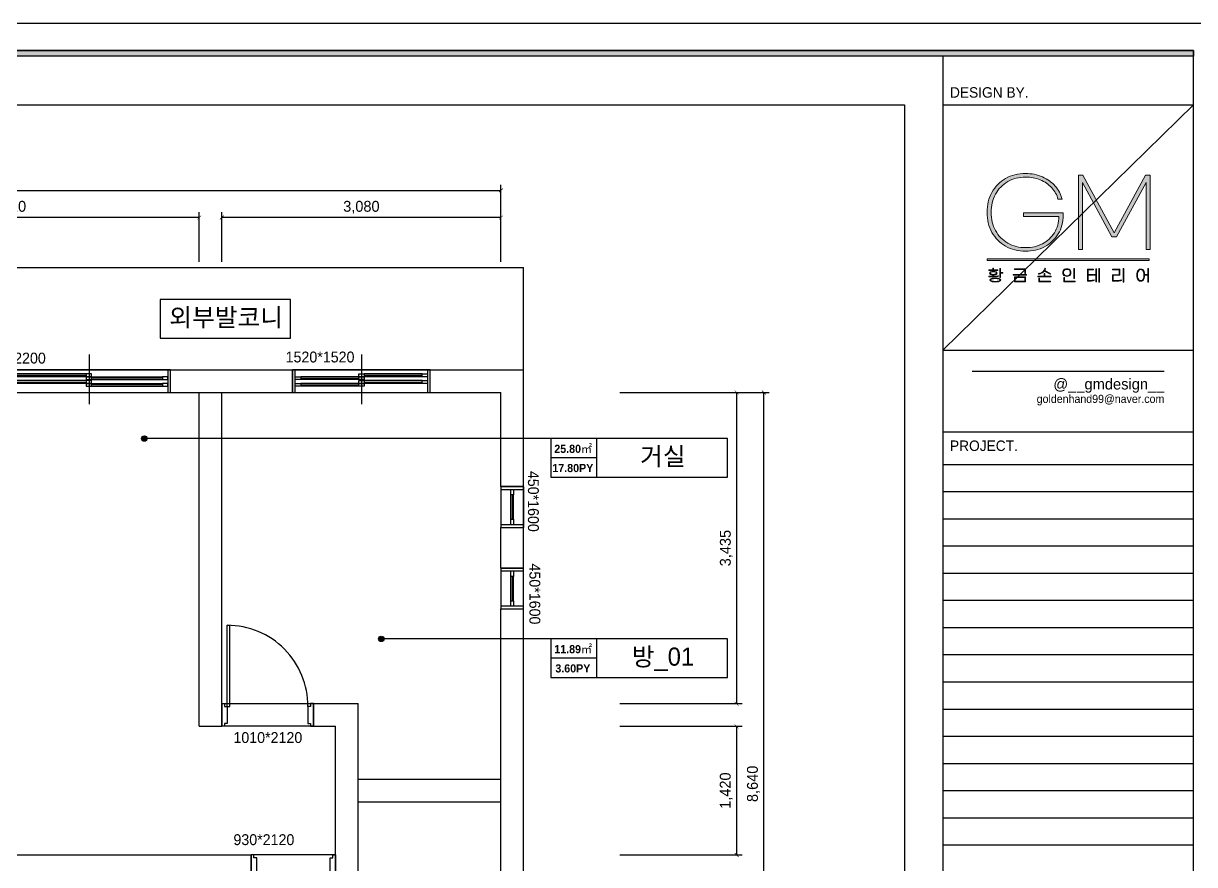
# Model space of a CAD drawing. Header units: inches. Extents: x 45519 to 207552, y -100391 to 47052.
# Drawn here: x 58109 to 71032, y 27123 to 36407 of the extents above; entities that cross this region are included whole.
import ezdxf
from ezdxf.enums import TextEntityAlignment as Align

# ---------------------------------------------------------------- set-up
doc = ezdxf.new("R2010")
doc.units = ezdxf.units.IN
doc.header["$LTSCALE"] = 100
doc.header["$MEASUREMENT"] = 0
doc.header["$PDSIZE"] = 700.071425
for name, color, linetype in [('0-ELC TEXT', 7, 'Continuous'), ('03-TEXT', 3, 'Continuous'), ('07-DIM', 1, 'Continuous'), ('2-con', 2, 'Continuous'), ('4-win', 4, 'Continuous'), ('7', 7, 'Continuous'), ('_U+B808_U+C774_U+C5B4 2', 7, 'Continuous'), ('F-SYM', 7, 'Continuous'), ('fin', 5, 'Continuous'), ('FORM(YOURNAME)-11', 1, 'Continuous'), ('도면층4', 4, 'Continuous'), ('도면층5', 5, 'Continuous')]:
    doc.layers.add(name, color=color, linetype=linetype)
doc.styles.add('YOURNAME', font='HY울릉도M.TTF')
doc.styles.add('넥슨고딕', font='NEXONLv1GothicBold.ttf')
doc.styles.add('마감재', font='stylu.ttf')
doc.styles.add('코레일둥고', font='Korail_Round_Gothic_Medium.ttf')
doc.dimstyles.new('벽치수 Copy of DIM-50', dxfattribs={"dimscale": 60, "dimtxt": 2, "dimasz": 0.7, "dimexe": 1, "dimexo": 1, "dimgap": 0.7, "dimtad": 1, "dimdec": 0, "dimzin": 1, "dimdsep": 46, "dimlunit": 6, "dimtxsty": '마감재', "dimblk": 'ARCHTICK', "dimcen": -0.09, "dimclrd": 1, "dimclre": 1, "dimclrt": 3, "dimadec": 0, "dimazin": 0, "dimtfac": 1, "dimtdec": 0, "dimtix": 1, "dimtmove": 2, "dimatfit": 0, "dimldrblk": 'ARCHTICK', "dimfxl": 0, "dimtolj": 1, "dimtzin": 0, "dimarcsym": 0})

# ---------------------------------------------------------------- blocks, each defined once
blk = doc.blocks.new('block 29')
at = {"layer": '_U+B808_U+C774_U+C5B4 2'}
h = blk.add_hatch(color=35, dxfattribs=at)
h.dxf.hatch_style = 2
edge = h.paths.add_edge_path()
edge.add_spline(control_points=[(626.29, -130.32), (626.06, -130.35), (625.8, -130.36), (625.5, -130.36), (625.5, -130.36), (624.38, -130.36), (624.38, -130.36), (624.38, -130.36), (624.38, -130.21), (624.38, -130.21), (624.38, -130.21), (625.42, -130.21), (625.42, -130.21), (625.42, -130.21), (625.42, -129.89), (625.42, -129.89), (625.16, -129.88), (624.96, -129.84), (624.81, -129.76), (624.66, -129.68), (624.58, -129.57), (624.58, -129.44), (624.58, -129.3), (624.66, -129.19), (624.83, -129.1), (625, -129.02), (625.22, -128.98), (625.5, -128.98), (625.79, -128.98), (626.01, -129.02), (626.18, -129.1), (626.34, -129.19), (626.43, -129.3), (626.43, -129.44), (626.43, -129.57), (626.35, -129.68), (626.2, -129.76), (626.05, -129.84), (625.84, -129.89), (625.58, -129.89), (625.58, -129.89), (625.58, -130.21), (625.58, -130.21), (626.18, -130.2), (626.58, -130.16), (626.78, -130.07), (626.78, -130.07), (626.78, -130.22), (626.78, -130.22), (626.68, -130.27), (626.51, -130.3), (626.29, -130.32)], knot_values=[0, 0, 0, 0, 1, 1, 1, 2, 2, 2, 3, 3, 3, 4, 4, 4, 5, 5, 5, 6, 6, 6, 7, 7, 7, 8, 8, 8, 9, 9, 9, 10, 10, 10, 11, 11, 11, 12, 12, 12, 13, 13, 13, 14, 14, 14, 15, 15, 15, 16, 16, 16, 17, 17, 17, 17], degree=3, periodic=0)
h.paths.add_polyline_path([(626.62, -128.8), (624.41, -128.8), (624.41, -128.65), (625.41, -128.65), (625.41, -128.24), (625.58, -128.24), (625.58, -128.65), (626.62, -128.65)])
edge = h.paths.add_edge_path()
edge.add_spline(control_points=[(626.98, -130.76), (627.24, -130.83), (627.37, -130.96), (627.37, -131.13), (627.37, -131.3), (627.24, -131.42), (626.98, -131.5), (626.72, -131.57), (626.39, -131.61), (626, -131.61), (625.61, -131.61), (625.28, -131.57), (625.02, -131.5), (624.76, -131.42), (624.63, -131.3), (624.63, -131.13), (624.63, -130.96), (624.76, -130.83), (625.02, -130.76), (625.28, -130.68), (625.61, -130.65), (626, -130.65), (626.39, -130.65), (626.72, -130.68), (626.98, -130.76)], knot_values=[0, 0, 0, 0, 1, 1, 1, 2, 2, 2, 3, 3, 3, 4, 4, 4, 5, 5, 5, 6, 6, 6, 7, 7, 7, 8, 8, 8, 8], degree=3, periodic=0)
edge = h.paths.add_edge_path()
edge.add_spline(control_points=[(624.95, -129.67), (625.09, -129.72), (625.27, -129.75), (625.5, -129.75), (625.73, -129.75), (625.92, -129.72), (626.06, -129.67), (626.2, -129.61), (626.27, -129.53), (626.27, -129.44), (626.27, -129.34), (626.2, -129.27), (626.06, -129.21), (625.92, -129.15), (625.73, -129.13), (625.5, -129.13), (625.27, -129.13), (625.09, -129.15), (624.95, -129.21), (624.81, -129.27), (624.74, -129.34), (624.74, -129.44), (624.74, -129.53), (624.81, -129.61), (624.95, -129.67)], knot_values=[0, 0, 0, 0, 1, 1, 1, 2, 2, 2, 3, 3, 3, 4, 4, 4, 5, 5, 5, 6, 6, 6, 7, 7, 7, 8, 8, 8, 8], degree=3, periodic=0)
edge = h.paths.add_edge_path()
edge.add_spline(control_points=[(626.83, -131.38), (627.08, -131.33), (627.2, -131.25), (627.2, -131.13), (627.2, -131.01), (627.08, -130.92), (626.83, -130.87), (626.59, -130.82), (626.31, -130.79), (626, -130.79), (625.69, -130.79), (625.41, -130.82), (625.17, -130.87), (624.92, -130.92), (624.8, -131.01), (624.8, -131.13), (624.8, -131.25), (624.92, -131.33), (625.17, -131.38), (625.41, -131.44), (625.69, -131.46), (626, -131.46), (626.31, -131.46), (626.59, -131.44), (626.83, -131.38)], knot_values=[0, 0, 0, 0, 1, 1, 1, 2, 2, 2, 3, 3, 3, 4, 4, 4, 5, 5, 5, 6, 6, 6, 7, 7, 7, 8, 8, 8, 8], degree=3, periodic=0)
h.paths.add_polyline_path([(627.8, -129.28), (627.8, -129.43), (627.29, -129.43), (627.29, -130.53), (627.13, -130.53), (627.13, -128.32), (627.29, -128.32), (627.29, -129.28)])
h = blk.add_hatch(color=35, dxfattribs=at)
h.dxf.hatch_style = 2
h.paths.add_polyline_path([(633.67, -129.92), (630.41, -129.92), (630.41, -129.77), (633.67, -129.77)])
h.paths.add_polyline_path([(633.4, -129.51), (633.24, -129.51), (633.24, -128.55), (630.66, -128.55), (630.66, -128.4), (633.4, -128.4)])
h.paths.add_polyline_path([(633.41, -131.54), (630.67, -131.54), (630.67, -130.36), (633.41, -130.36)])
h.paths.add_polyline_path([(633.25, -131.39), (633.25, -130.51), (630.83, -130.51), (630.83, -131.39)])
h = blk.add_hatch(color=35, dxfattribs=at)
h.dxf.hatch_style = 2
h.paths.add_polyline_path([(639.69, -130.16), (639.69, -130.31), (636.44, -130.31), (636.44, -130.16), (637.98, -130.16), (637.98, -129.51), (638.15, -129.51), (638.15, -130.16)])
edge = h.paths.add_edge_path()
edge.add_spline(control_points=[(637.36, -129.47), (637.09, -129.61), (636.83, -129.68), (636.58, -129.68), (636.58, -129.68), (636.58, -129.53), (636.58, -129.53), (636.8, -129.52), (637.02, -129.46), (637.24, -129.35), (637.47, -129.24), (637.66, -129.08), (637.83, -128.89), (638, -128.7), (638.1, -128.49), (638.15, -128.26), (638.15, -128.26), (638.31, -128.28), (638.31, -128.28), (638.27, -128.46), (638.21, -128.63), (638.1, -128.79), (638.1, -128.79), (639.55, -129.58), (639.55, -129.58), (639.55, -129.58), (639.48, -129.71), (639.48, -129.71), (639.48, -129.71), (638.01, -128.93), (638.01, -128.93), (637.84, -129.15), (637.62, -129.33), (637.36, -129.47)], knot_values=[0, 0, 0, 0, 1, 1, 1, 2, 2, 2, 3, 3, 3, 4, 4, 4, 5, 5, 5, 6, 6, 6, 7, 7, 7, 8, 8, 8, 9, 9, 9, 10, 10, 10, 11, 11, 11, 11], degree=3, periodic=0)
h.paths.add_polyline_path([(636.86, -131.39), (639.51, -131.39), (639.51, -131.54), (636.7, -131.54), (636.7, -130.65), (636.86, -130.65)])
h = blk.add_hatch(color=35, dxfattribs=at)
h.dxf.hatch_style = 2
edge = h.paths.add_edge_path()
edge.add_spline(control_points=[(644.09, -128.5), (644.24, -128.59), (644.35, -128.7), (644.43, -128.84), (644.51, -128.98), (644.55, -129.14), (644.55, -129.31), (644.55, -129.49), (644.51, -129.65), (644.43, -129.79), (644.35, -129.93), (644.24, -130.04), (644.09, -130.13), (643.93, -130.21), (643.75, -130.25), (643.54, -130.25), (643.33, -130.25), (643.15, -130.21), (643, -130.13), (642.85, -130.04), (642.73, -129.93), (642.65, -129.79), (642.57, -129.65), (642.53, -129.49), (642.53, -129.31), (642.53, -129.14), (642.57, -128.98), (642.65, -128.84), (642.73, -128.7), (642.85, -128.59), (643, -128.5), (643.15, -128.42), (643.33, -128.38), (643.54, -128.38), (643.75, -128.38), (643.93, -128.42), (644.09, -128.5)], knot_values=[0, 0, 0, 0, 1, 1, 1, 2, 2, 2, 3, 3, 3, 4, 4, 4, 5, 5, 5, 6, 6, 6, 7, 7, 7, 8, 8, 8, 9, 9, 9, 10, 10, 10, 11, 11, 11, 12, 12, 12, 12], degree=3, periodic=0)
edge = h.paths.add_edge_path()
edge.add_spline(control_points=[(643.1, -128.62), (642.97, -128.69), (642.87, -128.78), (642.8, -128.9), (642.73, -129.02), (642.7, -129.16), (642.7, -129.31), (642.7, -129.47), (642.73, -129.61), (642.8, -129.73), (642.87, -129.85), (642.97, -129.94), (643.1, -130.01), (643.23, -130.07), (643.38, -130.11), (643.54, -130.11), (643.71, -130.11), (643.86, -130.07), (643.99, -130.01), (644.12, -129.94), (644.21, -129.85), (644.28, -129.73), (644.35, -129.61), (644.39, -129.47), (644.39, -129.31), (644.39, -129.16), (644.35, -129.02), (644.28, -128.9), (644.21, -128.78), (644.12, -128.69), (643.99, -128.62), (643.86, -128.56), (643.71, -128.52), (643.54, -128.52), (643.38, -128.52), (643.23, -128.56), (643.1, -128.62)], knot_values=[0, 0, 0, 0, 1, 1, 1, 2, 2, 2, 3, 3, 3, 4, 4, 4, 5, 5, 5, 6, 6, 6, 7, 7, 7, 8, 8, 8, 9, 9, 9, 10, 10, 10, 11, 11, 11, 12, 12, 12, 12], degree=3, periodic=0)
h.paths.add_polyline_path([(642.98, -131.39), (645.58, -131.39), (645.58, -131.54), (642.82, -131.54), (642.82, -130.53), (642.98, -130.53)])
h.paths.add_polyline_path([(645.45, -130.78), (645.29, -130.78), (645.29, -128.32), (645.45, -128.32)])
h = blk.add_hatch(color=35, dxfattribs=at)
h.dxf.hatch_style = 2
edge = h.paths.add_edge_path()
edge.add_spline(control_points=[(649.11, -131.24), (649.37, -131.24), (649.58, -131.22), (649.75, -131.19), (649.92, -131.17), (650.08, -131.12), (650.22, -131.05), (650.22, -131.05), (650.22, -131.21), (650.22, -131.21), (649.97, -131.33), (649.61, -131.39), (649.13, -131.39), (649.13, -131.39), (648.63, -131.39), (648.63, -131.39), (648.63, -131.39), (648.63, -128.48), (648.63, -128.48), (648.63, -128.48), (650.06, -128.48), (650.06, -128.48), (650.06, -128.48), (650.06, -128.63), (650.06, -128.63), (650.06, -128.63), (648.79, -128.63), (648.79, -128.63), (648.79, -128.63), (648.79, -129.81), (648.79, -129.81), (648.79, -129.81), (649.87, -129.81), (649.87, -129.81), (649.87, -129.81), (649.87, -129.96), (649.87, -129.96), (649.87, -129.96), (648.79, -129.96), (648.79, -129.96), (648.79, -129.96), (648.79, -131.24), (648.79, -131.24), (648.79, -131.24), (649.11, -131.24), (649.11, -131.24)], knot_values=[0, 0, 0, 0, 1, 1, 1, 2, 2, 2, 3, 3, 3, 4, 4, 4, 5, 5, 5, 6, 6, 6, 7, 7, 7, 8, 8, 8, 9, 9, 9, 10, 10, 10, 11, 11, 11, 12, 12, 12, 13, 13, 13, 14, 14, 14, 15, 15, 15, 15], degree=3, periodic=0)
h.paths.add_polyline_path([(650.64, -128.35), (650.8, -128.35), (650.8, -131.56), (650.64, -131.56), (650.64, -129.94), (650.06, -129.94), (650.06, -129.79), (650.64, -129.79)])
h.paths.add_polyline_path([(651.57, -128.32), (651.57, -131.62), (651.41, -131.62), (651.41, -128.32)])
h = blk.add_hatch(color=35, dxfattribs=at)
h.dxf.hatch_style = 2
edge = h.paths.add_edge_path()
edge.add_spline(control_points=[(656.55, -129.97), (656.55, -129.97), (654.9, -129.97), (654.9, -129.97), (654.9, -129.97), (654.9, -131.24), (654.9, -131.24), (654.9, -131.24), (656.08, -131.24), (656.08, -131.24), (656.23, -131.24), (656.39, -131.22), (656.55, -131.19), (656.7, -131.17), (656.83, -131.13), (656.93, -131.08), (656.93, -131.08), (656.93, -131.23), (656.93, -131.23), (656.83, -131.28), (656.71, -131.32), (656.55, -131.34), (656.4, -131.37), (656.24, -131.39), (656.08, -131.39), (656.08, -131.39), (654.74, -131.39), (654.74, -131.39), (654.74, -131.39), (654.74, -129.82), (654.74, -129.82), (654.74, -129.82), (656.39, -129.82), (656.39, -129.82), (656.39, -129.82), (656.39, -128.63), (656.39, -128.63), (656.39, -128.63), (654.73, -128.63), (654.73, -128.63), (654.73, -128.63), (654.73, -128.48), (654.73, -128.48), (654.73, -128.48), (656.55, -128.48), (656.55, -128.48), (656.55, -128.48), (656.55, -129.97), (656.55, -129.97)], knot_values=[0, 0, 0, 0, 1, 1, 1, 2, 2, 2, 3, 3, 3, 4, 4, 4, 5, 5, 5, 6, 6, 6, 7, 7, 7, 8, 8, 8, 9, 9, 9, 10, 10, 10, 11, 11, 11, 12, 12, 12, 13, 13, 13, 14, 14, 14, 15, 15, 15, 16, 16, 16, 16], degree=3, periodic=0)
h.paths.add_polyline_path([(657.51, -131.62), (657.34, -131.62), (657.34, -128.32), (657.51, -128.32)])
h = blk.add_hatch(color=35, dxfattribs=at)
h.dxf.hatch_style = 2
edge = h.paths.add_edge_path()
edge.add_spline(control_points=[(663.56, -128.32), (663.56, -128.32), (663.56, -131.62), (663.56, -131.62), (663.56, -131.62), (663.4, -131.62), (663.4, -131.62), (663.4, -131.62), (663.4, -129.94), (663.4, -129.94), (663.4, -129.94), (662.6, -129.94), (662.6, -129.94), (662.6, -130.27), (662.56, -130.54), (662.48, -130.77), (662.4, -130.99), (662.29, -131.16), (662.14, -131.27), (662, -131.38), (661.84, -131.43), (661.65, -131.43), (661.47, -131.43), (661.3, -131.38), (661.16, -131.27), (661.02, -131.16), (660.91, -130.99), (660.82, -130.76), (660.74, -130.54), (660.7, -130.26), (660.7, -129.93), (660.7, -129.6), (660.74, -129.33), (660.82, -129.1), (660.91, -128.88), (661.02, -128.71), (661.16, -128.6), (661.3, -128.49), (661.47, -128.43), (661.65, -128.43), (661.83, -128.43), (661.99, -128.48), (662.13, -128.58), (662.26, -128.68), (662.37, -128.83), (662.46, -129.04), (662.54, -129.24), (662.59, -129.5), (662.6, -129.79), (662.6, -129.79), (663.4, -129.79), (663.4, -129.79), (663.4, -129.79), (663.4, -128.32), (663.4, -128.32), (663.4, -128.32), (663.56, -128.32), (663.56, -128.32)], knot_values=[0, 0, 0, 0, 1, 1, 1, 2, 2, 2, 3, 3, 3, 4, 4, 4, 5, 5, 5, 6, 6, 6, 7, 7, 7, 8, 8, 8, 9, 9, 9, 10, 10, 10, 11, 11, 11, 12, 12, 12, 13, 13, 13, 14, 14, 14, 15, 15, 15, 16, 16, 16, 17, 17, 17, 18, 18, 18, 19, 19, 19, 19], degree=3, periodic=0)
edge = h.paths.add_edge_path()
edge.add_spline(control_points=[(662.06, -131.13), (662.18, -131.03), (662.27, -130.88), (662.34, -130.68), (662.4, -130.48), (662.44, -130.23), (662.44, -129.93), (662.44, -129.64), (662.4, -129.39), (662.34, -129.19), (662.27, -128.98), (662.18, -128.83), (662.06, -128.73), (661.94, -128.63), (661.8, -128.58), (661.65, -128.58), (661.5, -128.58), (661.37, -128.63), (661.25, -128.73), (661.13, -128.83), (661.04, -128.98), (660.97, -129.19), (660.9, -129.39), (660.87, -129.64), (660.87, -129.93), (660.87, -130.23), (660.9, -130.48), (660.97, -130.68), (661.04, -130.88), (661.13, -131.03), (661.25, -131.13), (661.37, -131.23), (661.5, -131.28), (661.65, -131.28), (661.8, -131.28), (661.94, -131.23), (662.06, -131.13)], knot_values=[0, 0, 0, 0, 1, 1, 1, 2, 2, 2, 3, 3, 3, 4, 4, 4, 5, 5, 5, 6, 6, 6, 7, 7, 7, 8, 8, 8, 9, 9, 9, 10, 10, 10, 11, 11, 11, 12, 12, 12, 12], degree=3, periodic=0)
at = {"layer": '_U+B808_U+C774_U+C5B4 2', "lineweight": 0}
for points in [[(626.62, -128.8), (624.41, -128.8), (624.41, -128.65), (625.41, -128.65), (625.41, -128.24), (625.58, -128.24), (625.58, -128.65), (626.62, -128.65), (626.62, -128.8)], [(627.8, -129.28), (627.8, -129.43), (627.29, -129.43), (627.29, -130.53), (627.13, -130.53), (627.13, -128.32), (627.29, -128.32), (627.29, -129.28), (627.8, -129.28)], [(633.4, -129.51), (633.24, -129.51), (633.24, -128.55), (630.66, -128.55), (630.66, -128.4), (633.4, -128.4), (633.4, -129.51)], [(645.45, -130.78), (645.29, -130.78), (645.29, -128.32), (645.45, -128.32), (645.45, -130.78)], [(650.64, -128.35), (650.8, -128.35), (650.8, -131.56), (650.64, -131.56), (650.64, -129.94), (650.06, -129.94), (650.06, -129.79), (650.64, -129.79), (650.64, -128.35)], [(651.57, -128.32), (651.57, -131.62), (651.41, -131.62), (651.41, -128.32), (651.57, -128.32)], [(657.51, -131.62), (657.34, -131.62), (657.34, -128.32), (657.51, -128.32), (657.51, -131.62)], [(633.67, -129.92), (630.41, -129.92), (630.41, -129.77), (633.67, -129.77), (633.67, -129.92)], [(633.41, -131.54), (630.67, -131.54), (630.67, -130.36), (633.41, -130.36), (633.41, -131.54)], [(633.25, -131.39), (633.25, -130.51), (630.83, -130.51), (630.83, -131.39), (633.25, -131.39)], [(639.69, -130.16), (639.69, -130.31), (636.44, -130.31), (636.44, -130.16), (637.98, -130.16), (637.98, -129.51), (638.15, -129.51), (638.15, -130.16), (639.69, -130.16)], [(636.86, -131.39), (639.51, -131.39), (639.51, -131.54), (636.7, -131.54), (636.7, -130.65), (636.86, -130.65), (636.86, -131.39)], [(642.98, -131.39), (645.58, -131.39), (645.58, -131.54), (642.82, -131.54), (642.82, -130.53), (642.98, -130.53), (642.98, -131.39)]]:
    blk.add_lwpolyline(points, dxfattribs=at)
for points, knots in [([(626.29, -130.32), (626.06, -130.35), (625.8, -130.36), (625.5, -130.36), (625.5, -130.36), (624.38, -130.36), (624.38, -130.36), (624.38, -130.36), (624.38, -130.21), (624.38, -130.21), (624.38, -130.21), (625.42, -130.21), (625.42, -130.21), (625.42, -130.21), (625.42, -129.89), (625.42, -129.89), (625.16, -129.88), (624.96, -129.84), (624.81, -129.76), (624.66, -129.68), (624.58, -129.57), (624.58, -129.44), (624.58, -129.3), (624.66, -129.19), (624.83, -129.1), (625, -129.02), (625.22, -128.98), (625.5, -128.98), (625.79, -128.98), (626.01, -129.02), (626.18, -129.1), (626.34, -129.19), (626.43, -129.3), (626.43, -129.44), (626.43, -129.57), (626.35, -129.68), (626.2, -129.76), (626.05, -129.84), (625.84, -129.89), (625.58, -129.89), (625.58, -129.89), (625.58, -130.21), (625.58, -130.21), (626.18, -130.2), (626.58, -130.16), (626.78, -130.07), (626.78, -130.07), (626.78, -130.22), (626.78, -130.22), (626.68, -130.27), (626.51, -130.3), (626.29, -130.32)], [0, 0, 0, 0, 1, 1, 1, 2, 2, 2, 3, 3, 3, 4, 4, 4, 5, 5, 5, 6, 6, 6, 7, 7, 7, 8, 8, 8, 9, 9, 9, 10, 10, 10, 11, 11, 11, 12, 12, 12, 13, 13, 13, 14, 14, 14, 15, 15, 15, 16, 16, 16, 17, 17, 17, 17]), ([(624.95, -129.67), (625.09, -129.72), (625.27, -129.75), (625.5, -129.75), (625.73, -129.75), (625.92, -129.72), (626.06, -129.67), (626.2, -129.61), (626.27, -129.53), (626.27, -129.44), (626.27, -129.34), (626.2, -129.27), (626.06, -129.21), (625.92, -129.15), (625.73, -129.13), (625.5, -129.13), (625.27, -129.13), (625.09, -129.15), (624.95, -129.21), (624.81, -129.27), (624.74, -129.34), (624.74, -129.44), (624.74, -129.53), (624.81, -129.61), (624.95, -129.67)], [0, 0, 0, 0, 1, 1, 1, 2, 2, 2, 3, 3, 3, 4, 4, 4, 5, 5, 5, 6, 6, 6, 7, 7, 7, 8, 8, 8, 8]), ([(637.36, -129.47), (637.09, -129.61), (636.83, -129.68), (636.58, -129.68), (636.58, -129.68), (636.58, -129.53), (636.58, -129.53), (636.8, -129.52), (637.02, -129.46), (637.24, -129.35), (637.47, -129.24), (637.66, -129.08), (637.83, -128.89), (638, -128.7), (638.1, -128.49), (638.15, -128.26), (638.15, -128.26), (638.31, -128.28), (638.31, -128.28), (638.27, -128.46), (638.21, -128.63), (638.1, -128.79), (638.1, -128.79), (639.55, -129.58), (639.55, -129.58), (639.55, -129.58), (639.48, -129.71), (639.48, -129.71), (639.48, -129.71), (638.01, -128.93), (638.01, -128.93), (637.84, -129.15), (637.62, -129.33), (637.36, -129.47)], [0, 0, 0, 0, 1, 1, 1, 2, 2, 2, 3, 3, 3, 4, 4, 4, 5, 5, 5, 6, 6, 6, 7, 7, 7, 8, 8, 8, 9, 9, 9, 10, 10, 10, 11, 11, 11, 11]), ([(644.09, -128.5), (644.24, -128.59), (644.35, -128.7), (644.43, -128.84), (644.51, -128.98), (644.55, -129.14), (644.55, -129.31), (644.55, -129.49), (644.51, -129.65), (644.43, -129.79), (644.35, -129.93), (644.24, -130.04), (644.09, -130.13), (643.93, -130.21), (643.75, -130.25), (643.54, -130.25), (643.33, -130.25), (643.15, -130.21), (643, -130.13), (642.85, -130.04), (642.73, -129.93), (642.65, -129.79), (642.57, -129.65), (642.53, -129.49), (642.53, -129.31), (642.53, -129.14), (642.57, -128.98), (642.65, -128.84), (642.73, -128.7), (642.85, -128.59), (643, -128.5), (643.15, -128.42), (643.33, -128.38), (643.54, -128.38), (643.75, -128.38), (643.93, -128.42), (644.09, -128.5)], [0, 0, 0, 0, 1, 1, 1, 2, 2, 2, 3, 3, 3, 4, 4, 4, 5, 5, 5, 6, 6, 6, 7, 7, 7, 8, 8, 8, 9, 9, 9, 10, 10, 10, 11, 11, 11, 12, 12, 12, 12]), ([(643.1, -128.62), (642.97, -128.69), (642.87, -128.78), (642.8, -128.9), (642.73, -129.02), (642.7, -129.16), (642.7, -129.31), (642.7, -129.47), (642.73, -129.61), (642.8, -129.73), (642.87, -129.85), (642.97, -129.94), (643.1, -130.01), (643.23, -130.07), (643.38, -130.11), (643.54, -130.11), (643.71, -130.11), (643.86, -130.07), (643.99, -130.01), (644.12, -129.94), (644.21, -129.85), (644.28, -129.73), (644.35, -129.61), (644.39, -129.47), (644.39, -129.31), (644.39, -129.16), (644.35, -129.02), (644.28, -128.9), (644.21, -128.78), (644.12, -128.69), (643.99, -128.62), (643.86, -128.56), (643.71, -128.52), (643.54, -128.52), (643.38, -128.52), (643.23, -128.56), (643.1, -128.62)], [0, 0, 0, 0, 1, 1, 1, 2, 2, 2, 3, 3, 3, 4, 4, 4, 5, 5, 5, 6, 6, 6, 7, 7, 7, 8, 8, 8, 9, 9, 9, 10, 10, 10, 11, 11, 11, 12, 12, 12, 12]), ([(649.11, -131.24), (649.37, -131.24), (649.58, -131.22), (649.75, -131.19), (649.92, -131.17), (650.08, -131.12), (650.22, -131.05), (650.22, -131.05), (650.22, -131.21), (650.22, -131.21), (649.97, -131.33), (649.61, -131.39), (649.13, -131.39), (649.13, -131.39), (648.63, -131.39), (648.63, -131.39), (648.63, -131.39), (648.63, -128.48), (648.63, -128.48), (648.63, -128.48), (650.06, -128.48), (650.06, -128.48), (650.06, -128.48), (650.06, -128.63), (650.06, -128.63), (650.06, -128.63), (648.79, -128.63), (648.79, -128.63), (648.79, -128.63), (648.79, -129.81), (648.79, -129.81), (648.79, -129.81), (649.87, -129.81), (649.87, -129.81), (649.87, -129.81), (649.87, -129.96), (649.87, -129.96), (649.87, -129.96), (648.79, -129.96), (648.79, -129.96), (648.79, -129.96), (648.79, -131.24), (648.79, -131.24), (648.79, -131.24), (649.11, -131.24), (649.11, -131.24)], [0, 0, 0, 0, 1, 1, 1, 2, 2, 2, 3, 3, 3, 4, 4, 4, 5, 5, 5, 6, 6, 6, 7, 7, 7, 8, 8, 8, 9, 9, 9, 10, 10, 10, 11, 11, 11, 12, 12, 12, 13, 13, 13, 14, 14, 14, 15, 15, 15, 15]), ([(656.55, -129.97), (656.55, -129.97), (654.9, -129.97), (654.9, -129.97), (654.9, -129.97), (654.9, -131.24), (654.9, -131.24), (654.9, -131.24), (656.08, -131.24), (656.08, -131.24), (656.23, -131.24), (656.39, -131.22), (656.55, -131.19), (656.7, -131.17), (656.83, -131.13), (656.93, -131.08), (656.93, -131.08), (656.93, -131.23), (656.93, -131.23), (656.83, -131.28), (656.71, -131.32), (656.55, -131.34), (656.4, -131.37), (656.24, -131.39), (656.08, -131.39), (656.08, -131.39), (654.74, -131.39), (654.74, -131.39), (654.74, -131.39), (654.74, -129.82), (654.74, -129.82), (654.74, -129.82), (656.39, -129.82), (656.39, -129.82), (656.39, -129.82), (656.39, -128.63), (656.39, -128.63), (656.39, -128.63), (654.73, -128.63), (654.73, -128.63), (654.73, -128.63), (654.73, -128.48), (654.73, -128.48), (654.73, -128.48), (656.55, -128.48), (656.55, -128.48), (656.55, -128.48), (656.55, -129.97), (656.55, -129.97)], [0, 0, 0, 0, 1, 1, 1, 2, 2, 2, 3, 3, 3, 4, 4, 4, 5, 5, 5, 6, 6, 6, 7, 7, 7, 8, 8, 8, 9, 9, 9, 10, 10, 10, 11, 11, 11, 12, 12, 12, 13, 13, 13, 14, 14, 14, 15, 15, 15, 16, 16, 16, 16]), ([(663.56, -128.32), (663.56, -128.32), (663.56, -131.62), (663.56, -131.62), (663.56, -131.62), (663.4, -131.62), (663.4, -131.62), (663.4, -131.62), (663.4, -129.94), (663.4, -129.94), (663.4, -129.94), (662.6, -129.94), (662.6, -129.94), (662.6, -130.27), (662.56, -130.54), (662.48, -130.77), (662.4, -130.99), (662.29, -131.16), (662.14, -131.27), (662, -131.38), (661.84, -131.43), (661.65, -131.43), (661.47, -131.43), (661.3, -131.38), (661.16, -131.27), (661.02, -131.16), (660.91, -130.99), (660.82, -130.76), (660.74, -130.54), (660.7, -130.26), (660.7, -129.93), (660.7, -129.6), (660.74, -129.33), (660.82, -129.1), (660.91, -128.88), (661.02, -128.71), (661.16, -128.6), (661.3, -128.49), (661.47, -128.43), (661.65, -128.43), (661.83, -128.43), (661.99, -128.48), (662.13, -128.58), (662.26, -128.68), (662.37, -128.83), (662.46, -129.04), (662.54, -129.24), (662.59, -129.5), (662.6, -129.79), (662.6, -129.79), (663.4, -129.79), (663.4, -129.79), (663.4, -129.79), (663.4, -128.32), (663.4, -128.32), (663.4, -128.32), (663.56, -128.32), (663.56, -128.32)], [0, 0, 0, 0, 1, 1, 1, 2, 2, 2, 3, 3, 3, 4, 4, 4, 5, 5, 5, 6, 6, 6, 7, 7, 7, 8, 8, 8, 9, 9, 9, 10, 10, 10, 11, 11, 11, 12, 12, 12, 13, 13, 13, 14, 14, 14, 15, 15, 15, 16, 16, 16, 17, 17, 17, 18, 18, 18, 19, 19, 19, 19]), ([(662.06, -131.13), (662.18, -131.03), (662.27, -130.88), (662.34, -130.68), (662.4, -130.48), (662.44, -130.23), (662.44, -129.93), (662.44, -129.64), (662.4, -129.39), (662.34, -129.19), (662.27, -128.98), (662.18, -128.83), (662.06, -128.73), (661.94, -128.63), (661.8, -128.58), (661.65, -128.58), (661.5, -128.58), (661.37, -128.63), (661.25, -128.73), (661.13, -128.83), (661.04, -128.98), (660.97, -129.19), (660.9, -129.39), (660.87, -129.64), (660.87, -129.93), (660.87, -130.23), (660.9, -130.48), (660.97, -130.68), (661.04, -130.88), (661.13, -131.03), (661.25, -131.13), (661.37, -131.23), (661.5, -131.28), (661.65, -131.28), (661.8, -131.28), (661.94, -131.23), (662.06, -131.13)], [0, 0, 0, 0, 1, 1, 1, 2, 2, 2, 3, 3, 3, 4, 4, 4, 5, 5, 5, 6, 6, 6, 7, 7, 7, 8, 8, 8, 9, 9, 9, 10, 10, 10, 11, 11, 11, 12, 12, 12, 12]), ([(626.98, -130.76), (627.24, -130.83), (627.37, -130.96), (627.37, -131.13), (627.37, -131.3), (627.24, -131.42), (626.98, -131.5), (626.72, -131.57), (626.39, -131.61), (626, -131.61), (625.61, -131.61), (625.28, -131.57), (625.02, -131.5), (624.76, -131.42), (624.63, -131.3), (624.63, -131.13), (624.63, -130.96), (624.76, -130.83), (625.02, -130.76), (625.28, -130.68), (625.61, -130.65), (626, -130.65), (626.39, -130.65), (626.72, -130.68), (626.98, -130.76)], [0, 0, 0, 0, 1, 1, 1, 2, 2, 2, 3, 3, 3, 4, 4, 4, 5, 5, 5, 6, 6, 6, 7, 7, 7, 8, 8, 8, 8]), ([(626.83, -131.38), (627.08, -131.33), (627.2, -131.25), (627.2, -131.13), (627.2, -131.01), (627.08, -130.92), (626.83, -130.87), (626.59, -130.82), (626.31, -130.79), (626, -130.79), (625.69, -130.79), (625.41, -130.82), (625.17, -130.87), (624.92, -130.92), (624.8, -131.01), (624.8, -131.13), (624.8, -131.25), (624.92, -131.33), (625.17, -131.38), (625.41, -131.44), (625.69, -131.46), (626, -131.46), (626.31, -131.46), (626.59, -131.44), (626.83, -131.38)], [0, 0, 0, 0, 1, 1, 1, 2, 2, 2, 3, 3, 3, 4, 4, 4, 5, 5, 5, 6, 6, 6, 7, 7, 7, 8, 8, 8, 8])]:
    blk.add_open_spline(points, degree=3, knots=knots, dxfattribs=at)
blk = doc.blocks.new('block 30')
at = {"layer": '_U+B808_U+C774_U+C5B4 2'}
h = blk.add_hatch(color=35, dxfattribs=at)
h.dxf.hatch_style = 2
edge = h.paths.add_edge_path()
edge.add_spline(control_points=[(637.53, -105.82), (638.78, -106.37), (639.83, -107.12), (640.66, -108.08), (641.5, -109.03), (642.06, -110.11), (642.35, -111.29), (642.35, -111.29), (641.36, -111.29), (641.36, -111.29), (641.11, -110.26), (640.6, -109.33), (639.84, -108.5), (639.08, -107.68), (638.14, -107.03), (637.02, -106.57), (635.9, -106.11), (634.7, -105.88), (633.42, -105.88), (631.78, -105.88), (630.32, -106.25), (629.04, -106.99), (627.76, -107.73), (626.76, -108.76), (626.05, -110.08), (625.33, -111.4), (624.97, -112.88), (624.97, -114.53), (624.97, -116.2), (625.33, -117.69), (626.05, -119), (626.76, -120.31), (627.77, -121.34), (629.05, -122.08), (630.34, -122.82), (631.82, -123.19), (633.49, -123.19), (634.98, -123.19), (636.34, -122.87), (637.56, -122.23), (638.78, -121.59), (639.75, -120.69), (640.47, -119.53), (641.18, -118.38), (641.57, -117.05), (641.61, -115.55), (641.61, -115.55), (632.88, -115.55), (632.88, -115.55), (632.88, -115.55), (632.88, -114.65), (632.88, -114.65), (632.88, -114.65), (642.63, -114.65), (642.63, -114.65), (642.63, -114.65), (642.63, -115.25), (642.63, -115.25), (642.63, -116.97), (642.23, -118.49), (641.42, -119.84), (640.6, -121.18), (639.49, -122.22), (638.08, -122.96), (636.67, -123.7), (635.11, -124.07), (633.39, -124.07), (631.57, -124.07), (629.95, -123.66), (628.52, -122.85), (627.09, -122.03), (625.98, -120.89), (625.18, -119.44), (624.37, -117.99), (623.97, -116.36), (623.97, -114.53), (623.97, -112.71), (624.37, -111.08), (625.18, -109.63), (625.98, -108.18), (627.09, -107.04), (628.52, -106.22), (629.95, -105.41), (631.57, -105), (633.39, -105), (634.89, -105), (636.27, -105.27), (637.53, -105.82)], knot_values=[0, 0, 0, 0, 1, 1, 1, 2, 2, 2, 3, 3, 3, 4, 4, 4, 5, 5, 5, 6, 6, 6, 7, 7, 7, 8, 8, 8, 9, 9, 9, 10, 10, 10, 11, 11, 11, 12, 12, 12, 13, 13, 13, 14, 14, 14, 15, 15, 15, 16, 16, 16, 17, 17, 17, 18, 18, 18, 19, 19, 19, 20, 20, 20, 21, 21, 21, 22, 22, 22, 23, 23, 23, 24, 24, 24, 25, 25, 25, 26, 26, 26, 27, 27, 27, 28, 28, 28, 29, 29, 29, 29], degree=3, periodic=0)
h = blk.add_hatch(color=35, dxfattribs=at)
h.dxf.hatch_style = 2
h.paths.add_polyline_path([(646.36, -105.39), (647.49, -105.39), (655.18, -119.56), (662.86, -105.39), (663.97, -105.39), (663.97, -123.68), (662.98, -123.68), (662.98, -107.17), (655.73, -120.53), (654.6, -120.53), (647.35, -107.17), (647.35, -123.68), (646.36, -123.68)])
at = {"layer": '_U+B808_U+C774_U+C5B4 2', "lineweight": 0}
blk.add_lwpolyline([(646.36, -105.39), (647.49, -105.39), (655.18, -119.56), (662.86, -105.39), (663.97, -105.39), (663.97, -123.68), (662.98, -123.68), (662.98, -107.17), (655.73, -120.53), (654.6, -120.53), (647.35, -107.17), (647.35, -123.68), (646.36, -123.68), (646.36, -105.39)], dxfattribs=at)
blk.add_open_spline([(637.53, -105.82), (638.78, -106.37), (639.83, -107.12), (640.66, -108.08), (641.5, -109.03), (642.06, -110.11), (642.35, -111.29), (642.35, -111.29), (641.36, -111.29), (641.36, -111.29), (641.11, -110.26), (640.6, -109.33), (639.84, -108.5), (639.08, -107.68), (638.14, -107.03), (637.02, -106.57), (635.9, -106.11), (634.7, -105.88), (633.42, -105.88), (631.78, -105.88), (630.32, -106.25), (629.04, -106.99), (627.76, -107.73), (626.76, -108.76), (626.05, -110.08), (625.33, -111.4), (624.97, -112.88), (624.97, -114.53), (624.97, -116.2), (625.33, -117.69), (626.05, -119), (626.76, -120.31), (627.77, -121.34), (629.05, -122.08), (630.34, -122.82), (631.82, -123.19), (633.49, -123.19), (634.98, -123.19), (636.34, -122.87), (637.56, -122.23), (638.78, -121.59), (639.75, -120.69), (640.47, -119.53), (641.18, -118.38), (641.57, -117.05), (641.61, -115.55), (641.61, -115.55), (632.88, -115.55), (632.88, -115.55), (632.88, -115.55), (632.88, -114.65), (632.88, -114.65), (632.88, -114.65), (642.63, -114.65), (642.63, -114.65), (642.63, -114.65), (642.63, -115.25), (642.63, -115.25), (642.63, -116.97), (642.23, -118.49), (641.42, -119.84), (640.6, -121.18), (639.49, -122.22), (638.08, -122.96), (636.67, -123.7), (635.11, -124.07), (633.39, -124.07), (631.57, -124.07), (629.95, -123.66), (628.52, -122.85), (627.09, -122.03), (625.98, -120.89), (625.18, -119.44), (624.37, -117.99), (623.97, -116.36), (623.97, -114.53), (623.97, -112.71), (624.37, -111.08), (625.18, -109.63), (625.98, -108.18), (627.09, -107.04), (628.52, -106.22), (629.95, -105.41), (631.57, -105), (633.39, -105), (634.89, -105), (636.27, -105.27), (637.53, -105.82)], degree=3, knots=[0, 0, 0, 0, 1, 1, 1, 2, 2, 2, 3, 3, 3, 4, 4, 4, 5, 5, 5, 6, 6, 6, 7, 7, 7, 8, 8, 8, 9, 9, 9, 10, 10, 10, 11, 11, 11, 12, 12, 12, 13, 13, 13, 14, 14, 14, 15, 15, 15, 16, 16, 16, 17, 17, 17, 18, 18, 18, 19, 19, 19, 20, 20, 20, 21, 21, 21, 22, 22, 22, 23, 23, 23, 24, 24, 24, 25, 25, 25, 26, 26, 26, 27, 27, 27, 28, 28, 28, 29, 29, 29, 29], dxfattribs=at)
blk = doc.blocks.new('block 28')
at = {"layer": '_U+B808_U+C774_U+C5B4 2'}
for name in ['block 30', 'block 29']:
    blk.add_blockref(name, (0, 0), dxfattribs=at)
blk = doc.blocks.new('block 27')
at = {"layer": '_U+B808_U+C774_U+C5B4 2'}
h = blk.add_hatch(color=35, dxfattribs=at)
h.dxf.hatch_style = 2
h.paths.add_polyline_path([(663.76, -126.35), (623.97, -126.35), (623.97, -125.94), (663.76, -125.94)])
at = {"layer": '_U+B808_U+C774_U+C5B4 2', "lineweight": 0}
blk.add_lwpolyline([(663.76, -126.35), (623.97, -126.35), (623.97, -125.94), (663.76, -125.94), (663.76, -126.35)], dxfattribs=at)
at = {"layer": '_U+B808_U+C774_U+C5B4 2'}
blk.add_blockref('block 28', (0, 0), dxfattribs=at)
blk = doc.blocks.new('FORM-PLAN')
at = {"layer": 'FORM(YOURNAME)-11'}
h = blk.add_hatch(color=256, dxfattribs=at)
h.dxf.hatch_style = 1
h.paths.add_polyline_path([(-71444, 55115), (10556, 55115), (10556, 54915), (-71444, 54915)])
h.paths.add_polyline_path([(-71444, -2085), (10556, -2085), (10556, -2285), (-71444, -2285)])
at = {"layer": 'Defpoints', "color": 158}
for p, q in [((1346, 54915), (1346, -2085)), ((1346, 53115), (10556, 53115)), ((10556, 53115), (1346, 44093)), ((1346, 44093), (10556, 44093))]:
    blk.add_line(p, q, dxfattribs=at)
for points in [[(-71444, -2285), (10556, -2285), (10556, 55115), (-71444, 55115)], [(-69444, 53115), (-64, 53115), (-64, 1215), (-69444, 1215)]]:
    blk.add_lwpolyline(points, close=True, dxfattribs=at)
at = {"layer": 'FORM(YOURNAME)-11', "color": 251}
blk.add_line((2415, 43323), (9487, 43323), dxfattribs=at)
at = {"layer": 'FORM(YOURNAME)-11', "color": 14}
for p, q in [((1346, 41093), (10556, 41093)), ((1346, 39893), (10556, 39893)), ((1346, 38893), (10556, 38893)), ((1346, 37893), (10556, 37893)), ((1346, 36893), (10556, 36893)), ((1346, 35893), (10556, 35893)), ((1346, 34893), (10556, 34893)), ((1346, 33893), (10556, 33893)), ((1346, 32893), (10556, 32893)), ((1346, 31893), (10556, 31893)), ((1346, 30893), (10556, 30893)), ((1346, 29893), (10556, 29893)), ((1346, 28893), (10556, 28893)), ((1346, 27893), (10556, 27893)), ((1346, 26893), (10556, 26893)), ((1346, 25893), (10556, 25893))]:
    blk.add_line(p, q, dxfattribs=at)
at = {"layer": 'FORM(YOURNAME)-11', "color": 250}
blk.add_lwpolyline([(-72444, -3285), (11556, -3285), (11556, 56115), (-72444, 56115)], close=True, dxfattribs=at)
at = {"layer": 'FORM(YOURNAME)-11'}
blk.add_lwpolyline([(-71444, 55115), (10556, 55115), (10556, 54915), (-71444, 54915)], close=True, dxfattribs=at)
at = {"layer": '_U+B808_U+C774_U+C5B4 2', "xscale": 150, "yscale": 150, "zscale": 150}
blk.add_blockref('block 27', (-90629, 66345), dxfattribs=at)
at = {"layer": 'FORM(YOURNAME)-11', "color": 14, "style": 'YOURNAME'}
for s, p in [('DESIGN BY.', (1603, 53577)), ('PROJECT.', (1603, 40579))]:
    blk.add_text(s, height=386.1, dxfattribs=at).set_placement(p, align=Align.MIDDLE_LEFT)
for s, height, width, p in [('@__gmdesign__', 400, 1.03, (9487, 42649)), ('goldenhand99@naver.com', 300, 0.995, (9487, 42154))]:
    blk.add_text(s, height=height, dxfattribs=dict(at, width=width)).set_placement(p, align=Align.RIGHT)
at = {"layer": 'FORM(YOURNAME)-11', "color": 3, "style": 'YOURNAME'}
for tag, height, p in [('1', 450, (9905, 18188)), ('2', 450, (9905, 17544)), ('3', 450, (9905, 16257)), ('4', 450, (9905, 14326)), ('5', 515, (9905, 12009)), ('6', 515, (9905, 9757)), ('7', 515, (9905, 7504)), ('8', 515, (9905, 5252)), ('9', 515, (9905, 2999)), ('10', 515, (5655, 811)), ('11', 515, (9905, 747)), ('12', 515, (5655, -1441)), ('13', 515, (9905, -1441))]:
    blk.add_attdef(tag, text='', height=height, dxfattribs=at).set_placement(p, align=Align.MIDDLE_RIGHT)
blk = doc.blocks.new('*U422')
at = {"layer": 'F-SYM', "xscale": 0.3, "yscale": 0.3, "zscale": 0.3}
blk.add_blockref('FORM-PLAN', (67852, 19572), dxfattribs=at)
blk = doc.blocks.new('_ArchTick')
at = {"color": 0, "linetype": 'ByBlock', "const_width": 0.15}
blk.add_lwpolyline([(-0.5, -0.5), (0.5, 0.5)], dxfattribs=at)
blk = doc.blocks.new('*D14')
at = {"layer": '07-DIM', "color": 1, "lineweight": -2}
for p, q in [((52208, 33774), (52208, 34624)), ((52208, 34564), (63378, 34564)), ((63378, 33774), (63378, 34624))]:
    blk.add_line(p, q, dxfattribs=at)
at = {"layer": 'Defpoints', "color": 0}
for p in [(63378, 34564), (52208, 33714), (63378, 33714)]:
    blk.add_point(p, dxfattribs=at)
at = {"layer": '07-DIM', "color": 1, "lineweight": -2, "xscale": 42, "yscale": 42, "zscale": 42, "rotation": 180}
blk.add_blockref('_ArchTick', (52208, 34564), dxfattribs=at)
at = {"layer": '07-DIM', "color": 1, "lineweight": -2, "xscale": 42, "yscale": 42, "zscale": 42}
blk.add_blockref('_ArchTick', (63378, 34564), dxfattribs=at)
at = {"layer": '07-DIM', "color": 3, "insert": (57793, 34677), "char_height": 120, "attachment_point": 5, "style": '마감재'}
blk.add_mtext('\\A1;11,170', dxfattribs=at)
blk = doc.blocks.new('*D15')
at = {"layer": '07-DIM', "color": 1, "lineweight": -2}
for p, q in [((55828, 33774), (55828, 34324)), ((60048, 34264), (55828, 34264)), ((60048, 33774), (60048, 34324))]:
    blk.add_line(p, q, dxfattribs=at)
at = {"layer": 'Defpoints', "color": 0}
for p in [(55828, 34264), (55828, 33714), (60048, 33714)]:
    blk.add_point(p, dxfattribs=at)
at = {"layer": '07-DIM', "color": 1, "lineweight": -2, "xscale": 42, "yscale": 42, "zscale": 42, "rotation": 180}
blk.add_blockref('_ArchTick', (55828, 34264), dxfattribs=at)
at = {"layer": '07-DIM', "color": 1, "lineweight": -2, "xscale": 42, "yscale": 42, "zscale": 42}
blk.add_blockref('_ArchTick', (60048, 34264), dxfattribs=at)
at = {"layer": '07-DIM', "color": 3, "insert": (57938, 34377), "char_height": 120, "attachment_point": 5, "style": '마감재'}
blk.add_mtext('\\A1;4,220', dxfattribs=at)
blk = doc.blocks.new('*D16')
at = {"layer": '07-DIM', "color": 1, "lineweight": -2}
for p, q in [((60298, 33774), (60298, 34324)), ((63378, 34264), (60298, 34264)), ((63378, 33774), (63378, 34324))]:
    blk.add_line(p, q, dxfattribs=at)
at = {"layer": 'Defpoints', "color": 0}
for p in [(60298, 34264), (60298, 33714), (63378, 33714)]:
    blk.add_point(p, dxfattribs=at)
at = {"layer": '07-DIM', "color": 1, "lineweight": -2, "xscale": 42, "yscale": 42, "zscale": 42, "rotation": 180}
blk.add_blockref('_ArchTick', (60298, 34264), dxfattribs=at)
at = {"layer": '07-DIM', "color": 1, "lineweight": -2, "xscale": 42, "yscale": 42, "zscale": 42}
blk.add_blockref('_ArchTick', (63378, 34264), dxfattribs=at)
at = {"layer": '07-DIM', "color": 3, "insert": (61838, 34377), "char_height": 120, "attachment_point": 5, "style": '마감재'}
blk.add_mtext('\\A1;3,080', dxfattribs=at)
blk = doc.blocks.new('*D20')
at = {"layer": '07-DIM', "color": 1, "lineweight": -2}
for p, q in [((64688, 32334), (66338, 32334)), ((66278, 23694), (66278, 32334)), ((64688, 23694), (66338, 23694))]:
    blk.add_line(p, q, dxfattribs=at)
at = {"layer": 'Defpoints', "color": 0}
for p in [(64628, 32334), (66278, 32334), (64628, 23694)]:
    blk.add_point(p, dxfattribs=at)
at = {"layer": '07-DIM', "color": 1, "lineweight": -2, "xscale": 42, "yscale": 42, "zscale": 42}
for p, rotation in [((66278, 32334), 90), ((66278, 23694), 270)]:
    blk.add_blockref('_ArchTick', p, dxfattribs=dict(at, rotation=rotation))
at = {"layer": '07-DIM', "color": 3, "insert": (66164, 28014), "char_height": 120, "attachment_point": 5, "rotation": 90, "style": '마감재'}
blk.add_mtext('\\A1;8,640', dxfattribs=at)
blk = doc.blocks.new('*D21')
at = {"layer": '07-DIM', "color": 1, "lineweight": -2}
for p, q in [((64688, 32334), (66038, 32334)), ((65978, 32334), (65978, 28899)), ((64688, 28899), (66038, 28899))]:
    blk.add_line(p, q, dxfattribs=at)
at = {"layer": 'Defpoints', "color": 0}
for p in [(64628, 32334), (64628, 28899), (65978, 28899)]:
    blk.add_point(p, dxfattribs=at)
at = {"layer": '07-DIM', "color": 1, "lineweight": -2, "xscale": 42, "yscale": 42, "zscale": 42}
for p, rotation in [((65978, 32334), 90), ((65978, 28899), 270)]:
    blk.add_blockref('_ArchTick', p, dxfattribs=dict(at, rotation=rotation))
at = {"layer": '07-DIM', "color": 3, "insert": (65865, 30616), "char_height": 120, "attachment_point": 5, "rotation": 90, "style": '마감재'}
blk.add_mtext('\\A1;3,435', dxfattribs=at)
blk = doc.blocks.new('*D27')
at = {"layer": '07-DIM', "color": 1, "lineweight": -2}
for p, q in [((64688, 28649), (66038, 28649)), ((65978, 28649), (65978, 27229)), ((64688, 27229), (66038, 27229))]:
    blk.add_line(p, q, dxfattribs=at)
at = {"layer": 'Defpoints', "color": 0}
for p in [(64628, 28649), (64628, 27229), (65978, 27229)]:
    blk.add_point(p, dxfattribs=at)
at = {"layer": '07-DIM', "color": 1, "lineweight": -2, "xscale": 42, "yscale": 42, "zscale": 42}
for p, rotation in [((65978, 28649), 90), ((65978, 27229), 270)]:
    blk.add_blockref('_ArchTick', p, dxfattribs=dict(at, rotation=rotation))
at = {"layer": '07-DIM', "color": 3, "insert": (65864, 27939), "char_height": 120, "attachment_point": 5, "rotation": 90, "style": '마감재'}
blk.add_mtext('\\A1;1,420', dxfattribs=at)
blk = doc.blocks.new('FLOOOR1')
at = {"layer": '2-con'}
for p, q in [((59733, 32334), (59733, 32584)), ((59733, 32584), (61078, 32584)), ((61078, 32334), (61078, 32584)), ((62598, 32334), (62598, 32584)), ((62598, 32584), (63628, 32584)), ((63628, 31294), (63628, 32579)), ((59733, 32334), (61078, 32334)), ((60048, 28649), (60048, 32334)), ((60298, 28649), (60298, 32334)), ((62598, 32334), (63378, 32334)), ((63378, 31294), (63378, 32334)), ((63378, 31294), (63628, 31294)), ((63378, 30394), (63378, 30844)), ((63378, 30844), (63628, 30844)), ((63628, 30394), (63628, 30844)), ((63378, 30394), (63628, 30394)), ((63378, 26099), (63378, 29944)), ((63378, 29944), (63628, 29944)), ((63628, 26099), (63628, 29944)), ((61308, 28649), (61308, 28899)), ((61308, 28899), (61803, 28899)), ((61803, 26979), (61803, 28899)), ((60048, 28649), (60298, 28649)), ((61308, 28649), (61553, 28649)), ((61553, 26979), (61553, 28649)), ((61803, 28064), (63378, 28064)), ((61803, 27814), (63378, 27814)), ((57553, 27229), (60623, 27229)), ((60623, 26979), (60623, 27229))]:
    blk.add_line(p, q, dxfattribs=at)
at = {"layer": '4-win'}
for points in [[(56148, 32584), (56148, 32334), (59733, 32334), (59733, 32584)], [(59703, 32584), (59703, 32334), (59733, 32334), (59733, 32584)], [(61078, 32584), (61078, 32334), (62598, 32334), (62598, 32584)], [(61078, 32584), (61078, 32334), (61108, 32334), (61108, 32584)], [(62568, 32584), (62568, 32334), (62598, 32334), (62598, 32584)], [(63628, 31294), (63378, 31294), (63378, 30844), (63628, 30844)], [(63628, 31294), (63378, 31294), (63378, 31264), (63628, 31264)], [(63628, 30874), (63378, 30874), (63378, 30844), (63628, 30844)], [(63628, 30394), (63378, 30394), (63378, 29944), (63628, 29944)], [(63628, 30394), (63378, 30394), (63378, 30364), (63628, 30364)], [(63628, 29974), (63378, 29974), (63378, 29944), (63628, 29944)]]:
    blk.add_lwpolyline(points, close=True, dxfattribs=at)
at = {"layer": 'fin'}
for p in [(55828, 33714), (63628, 32584)]:
    blk.add_line(p, (63628, 33714), dxfattribs=at)
at = {"layer": '도면층4'}
for p, q in [((58833, 32753), (58833, 32203)), ((61838, 32753), (61838, 32203)), ((56148, 32584), (59733, 32584)), ((61078, 32584), (62598, 32584)), ((57079, 32523), (58801, 32523)), ((57079, 32449), (58801, 32449)), ((59643, 32493), (58861, 32493)), ((61168, 32493), (61809, 32493)), ((61869, 32523), (62508, 32523)), ((61869, 32449), (62508, 32449)), ((59643, 32419), (58861, 32419)), ((61168, 32419), (61809, 32419)), ((63628, 31294), (63628, 30844)), ((63503, 31204), (63503, 30934)), ((63503, 30304), (63503, 30034)), ((60358, 28869), (60358, 29764)), ((60358, 29764), (60388, 29764)), ((60388, 28869), (60388, 29764)), ((60298, 28649), (60298, 28899)), ((60298, 28899), (61308, 28899)), ((60298, 28899), (60298, 28649)), ((60358, 28869), (60388, 28869)), ((61308, 28899), (61308, 28649)), ((61308, 28649), (60298, 28649)), ((61553, 27229), (60623, 27229))]:
    blk.add_line(p, q, dxfattribs=at)
for points in [[(58861, 32508), (58861, 32538), (58801, 32538), (58801, 32508)], [(58861, 32478), (58861, 32508), (58801, 32508), (58801, 32478)], [(58861, 32434), (58861, 32464), (58801, 32464), (58801, 32434)], [(59703, 32478), (59703, 32508), (59643, 32508), (59643, 32478)], [(61108, 32478), (61108, 32508), (61168, 32508), (61168, 32478)], [(61809, 32508), (61809, 32538), (61869, 32538), (61869, 32508)], [(61809, 32478), (61809, 32508), (61869, 32508), (61869, 32478)], [(61809, 32434), (61809, 32464), (61869, 32464), (61869, 32434)], [(62508, 32508), (62508, 32538), (62568, 32538), (62568, 32508)], [(62508, 32434), (62508, 32464), (62568, 32464), (62568, 32434)], [(58861, 32404), (58861, 32434), (58801, 32434), (58801, 32404)], [(59703, 32404), (59703, 32434), (59643, 32434), (59643, 32404)], [(61108, 32404), (61108, 32434), (61168, 32434), (61168, 32404)], [(61809, 32404), (61809, 32434), (61869, 32434), (61869, 32404)], [(63488, 31264), (63518, 31264), (63518, 31204), (63488, 31204)], [(63488, 30934), (63518, 30934), (63518, 30874), (63488, 30874)], [(63488, 30364), (63518, 30364), (63518, 30304), (63488, 30304)], [(63488, 30034), (63518, 30034), (63518, 29974), (63488, 29974)]]:
    blk.add_lwpolyline(points, close=True, dxfattribs=at)
for points in [[(60298, 28899), (60328, 28899), (60328, 28869), (60358, 28869), (60358, 28679), (60328, 28679), (60328, 28649), (60298, 28649), (60298, 28899)], [(61308, 28899), (61278, 28899), (61278, 28869), (61248, 28869), (61248, 28679), (61278, 28679), (61278, 28649), (61308, 28649), (61308, 28899)], [(60623, 26979), (60653, 26979), (60653, 27009), (60683, 27009), (60683, 27199), (60653, 27199), (60653, 27229), (60623, 27229), (60623, 26979)], [(61553, 26979), (61523, 26979), (61523, 27009), (61493, 27009), (61493, 27199), (61523, 27199), (61523, 27229), (61553, 27229), (61553, 26979)]]:
    blk.add_lwpolyline(points, dxfattribs=at)
at = {"layer": '도면층5'}
for p, q in [((58801, 32538), (57079, 32538)), ((58801, 32508), (57079, 32508)), ((58801, 32464), (57079, 32464)), ((58861, 32508), (59643, 32508)), ((58861, 32478), (59643, 32478)), ((61809, 32508), (61168, 32508)), ((61809, 32478), (61168, 32478)), ((62508, 32538), (61869, 32538)), ((62508, 32508), (61869, 32508)), ((62508, 32464), (61869, 32464)), ((58801, 32434), (57079, 32434)), ((58861, 32434), (59643, 32434)), ((58861, 32404), (59643, 32404)), ((61809, 32434), (61168, 32434)), ((61809, 32404), (61168, 32404)), ((62508, 32434), (61869, 32434)), ((63488, 30934), (63488, 31204)), ((63518, 30934), (63518, 31204)), ((63488, 30034), (63488, 30304)), ((63518, 30034), (63518, 30304))]:
    blk.add_line(p, q, dxfattribs=at)
blk.add_arc((60357, 28873), 891, 359.7262, 89.9528, dxfattribs=at)
at = {"layer": '도면층4', "style": '코레일둥고'}
for s, p in [('3585*2200', (57596, 32653)), ('1520*1520', (61002, 32665)), ('1010*2120', (60426, 28465)), ('930*2120', (60426, 27338))]:
    blk.add_text(s, height=120, dxfattribs=at).set_placement(p)
for p in [(63676, 31468), (63692, 30446)]:
    blk.add_text('450*1600', height=120, rotation=270, dxfattribs=at).set_placement(p)

msp = doc.modelspace()

# ---------------------------------------------------------------- hatches: boundary and pattern name
at = {"layer": '0-ELC TEXT'}
h = msp.add_hatch(color=256, dxfattribs=at)
h.dxf.hatch_style = 1
edge = h.paths.add_edge_path()
edge.add_arc((59442.9, 31824.9), 30, 0, 360)
h = msp.add_hatch(color=256, dxfattribs=at)
h.dxf.hatch_style = 1
edge = h.paths.add_edge_path()
edge.add_arc((62057.3, 29613.7), 30, 0, 360)

# ---------------------------------------------------------------- linework, layer by layer
for p, q in [((63927.6, 31824.9), (59442.9, 31824.9)), ((64437.2, 31400.3), (64437.2, 31824.9)), ((64437.2, 31612.6), (63927.6, 31612.6)), ((63927.6, 29613.7), (62057.3, 29613.7)), ((64437.2, 29189.2), (64437.2, 29613.7)), ((64437.2, 29401.5), (63927.6, 29401.5))]:
    msp.add_line(p, q, dxfattribs=at)
for points in [[(61057.6, 33358.1), (59617.6, 33358.1), (59617.6, 32933.6), (61057.6, 32933.6)], [(65877.2, 31824.9), (63927.6, 31824.9), (63927.6, 31400.3), (65877.2, 31400.3)], [(65877.2, 29613.7), (63927.6, 29613.7), (63927.6, 29189.2), (65877.2, 29189.2)]]:
    msp.add_lwpolyline(points, close=True, dxfattribs=at)
for centre in [(59442.9, 31824.9), (62057.3, 29613.7)]:
    msp.add_circle(centre, 30, dxfattribs=at)

# ---------------------------------------------------------------- block references
msp.add_blockref('FLOOOR1', (0, 0))
at = {"layer": '7'}
msp.add_blockref('*U422', (0, 0), dxfattribs=at)

# ---------------------------------------------------------------- texts
at = {"layer": '03-TEXT'}
for s, height, style, p in [('외부발코니', 200, '코레일둥고', (60345.8, 33062.5)), ('25.80㎡', 90, '넥슨고딕', (64175.5, 31666.7)), ('거실', 200, '코레일둥고', (65165.3, 31529.3)), ('17.80PY', 90, '넥슨고딕', (64171.4, 31454.5)), ('11.89㎡', 90, '넥슨고딕', (64175.5, 29455.6)), ('방_01', 200, '코레일둥고', (65165.3, 29318.2)), ('3.60PY', 90, '넥슨고딕', (64171.4, 29243.3))]:
    msp.add_text(s, height=height, dxfattribs=dict(at, style=style)).set_placement(p, align=Align.CENTER)

# ---------------------------------------------------------------- dimensions: what is measured, and where the dimension line sits
at = {"layer": '07-DIM'}
for base, p1, p2, picture, middle in [((63377.6, 34563.8), (52207.6, 33713.8), (63377.6, 33713.8), '*D14', (57792.6, 34677.1)), ((55827.6, 34263.8), (60047.6, 33713.8), (55827.6, 33713.8), '*D15', (57937.6, 34377.1)), ((60297.6, 34263.8), (63377.6, 33713.8), (60297.6, 33713.8), '*D16', (61837.6, 34377.1))]:
    dim = msp.add_linear_dim(base=base, p1=p1, p2=p2, dimstyle='벽치수 Copy of DIM-50', dxfattribs=at)
    dim.commit()
    dim.dimension.update_dxf_attribs({"geometry": picture, "text_midpoint": middle})
for base, p1, p2, picture, middle in [((66277.6, 32333.8), (64627.6, 23693.8), (64627.6, 32333.8), '*D20', (66164.3, 28013.8)), ((65977.6, 28898.8), (64627.6, 32333.8), (64627.6, 28898.8), '*D21', (65864.8, 30616.3)), ((65977.6, 27228.8), (64627.6, 28648.8), (64627.6, 27228.8), '*D27', (65864.3, 27938.8))]:
    dim = msp.add_linear_dim(base=base, p1=p1, p2=p2, angle=90, dimstyle='벽치수 Copy of DIM-50', dxfattribs=at)
    dim.commit()
    dim.dimension.update_dxf_attribs({"geometry": picture, "text_midpoint": middle})

doc.saveas('drawing.dxf')
